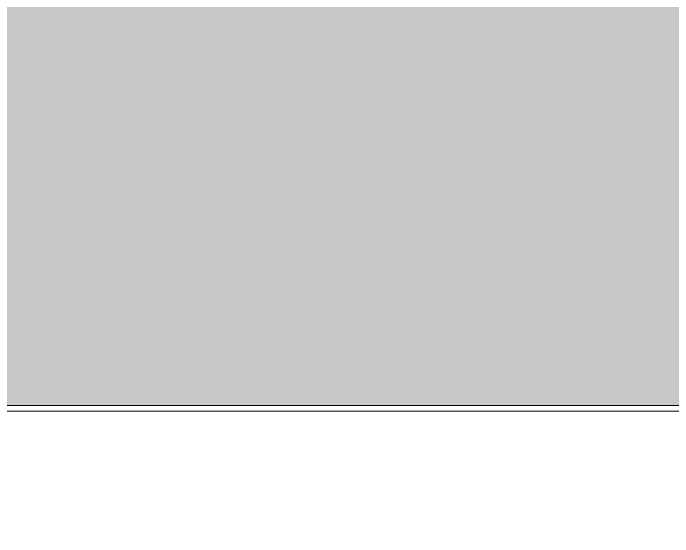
# Model space of a CAD drawing. Header units: metres. Extents: x 5 to 242, y -3 to 162.
# Drawn here: x 180.9438 to 181.1187, y 100.0409 to 100.1797 of the extents above; entities that cross this region are included whole.
import ezdxf

# ---------------------------------------------------------------- set-up
doc = ezdxf.new("R2010")
doc.units = ezdxf.units.M
doc.layers.add('1053_ARQ_BASE_MATADOURO_dwg', color=7, linetype='Continuous', lineweight=5, true_color=0x767676)
doc.layers.add('A-VISTA01', color=7, linetype='Continuous', lineweight=20)
doc.layers.add('A-WALL', color=7, linetype='Continuous', lineweight=9)

# ---------------------------------------------------------------- blocks, each defined once
blk = doc.blocks.new('1053_ARQ_BASE_MATADOURO_dwg_arq geral tgov-4039641-TÉRREO 1_20')
at = {"layer": 'A-VISTA01', "color": 253, "true_color": 0xaaaaaa, "flags": 128}
blk.add_lwpolyline([(13.22216, 15.46596), (19.31733, 16.88819), (29.3459, 16.88819), (29.3459, 17.03819)], dxfattribs=at)
blk = doc.blocks.new('1053_ARQ_BASE_MATADOURO_dwg-3625622-TÉRREO 1_20')
blk.add_blockref('1053_ARQ_BASE_MATADOURO_dwg_arq geral tgov-4039641-TÉRREO 1_20', (130.20979, 83.18603))

msp = doc.modelspace()

# ---------------------------------------------------------------- hatches: boundary and pattern name
at = {"layer": 'A-WALL', "true_color": 0xffd4aa, "transparency": 33554483}
h = msp.add_hatch(color=41, dxfattribs=at)
h.paths.add_polyline_path([(175.93168, 100.07572), (185.93817, 100.07572), (185.93817, 100.22422), (185.90819, 100.21466), (185.90174, 100.19162), (185.88792, 100.21467), (185.9001, 100.22422), (175.90862, 100.22422), (175.92589, 100.07572)])
h.paths.add_polyline_path([(180.99165, 100.19592), (178.51429, 100.20519), (178.51429, 100.22092), (181.06179, 100.21166), (181.06179, 100.19592), (181.04829, 100.19592)])
h.paths.add_polyline_path([(181.10009, 100.19592), (181.10079, 100.22092), (185.87822, 100.21166), (185.87822, 100.19592), (181.10079, 100.19592)])
h.paths.add_polyline_path([(178.43701, 100.19592), (176.45909, 100.20519), (176.45909, 100.22092), (178.44829, 100.21166), (178.44829, 100.19592)])

# ---------------------------------------------------------------- linework, layer by layer
at = {"layer": 'A-WALL', "color": 253, "true_color": 0xaaaaaa}
for p, q in [((175.92572, 100.07572), (185.93817, 100.07572)), ((175.92589, 100.07422), (185.93817, 100.07422))]:
    msp.add_line(p, q, dxfattribs=at)

# ---------------------------------------------------------------- block references
at = {"layer": '1053_ARQ_BASE_MATADOURO_dwg', "color": 253, "true_color": 0xaaaaaa}
msp.add_blockref('1053_ARQ_BASE_MATADOURO_dwg-3625622-TÉRREO 1_20', (26.39877, 0), dxfattribs=at)

doc.saveas('drawing.dxf')
